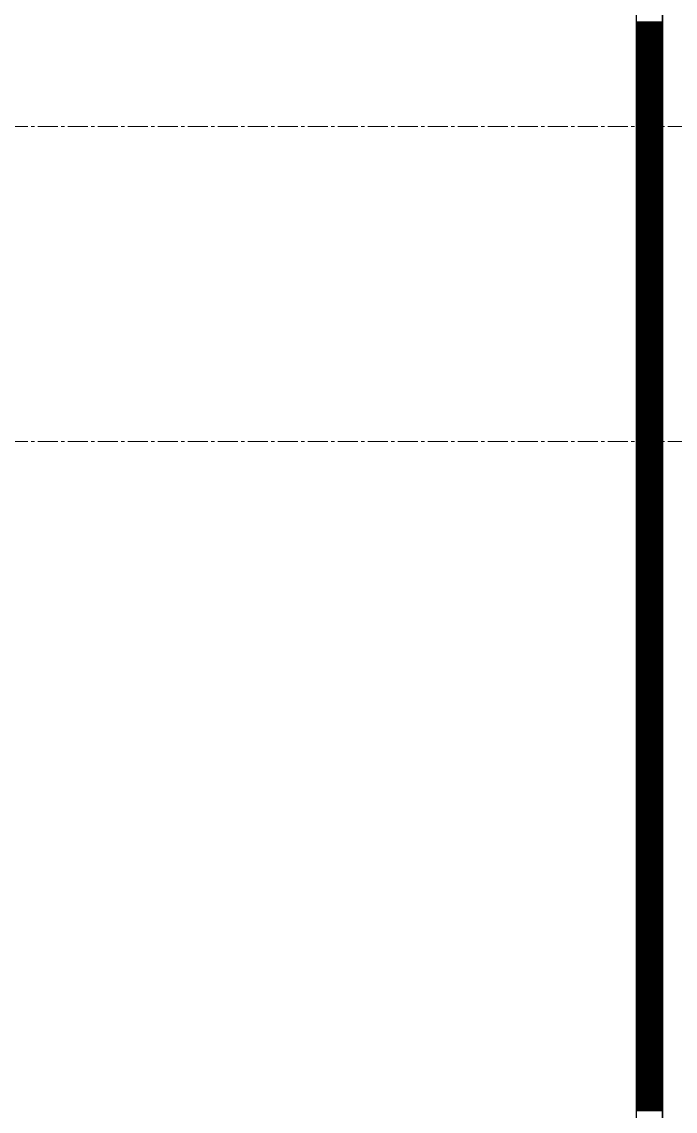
# Model space of a CAD drawing. Header units: millimetres. Extents: x -231292 to 573618, y -153144 to 564035.
# Drawn here: x 7963 to 8585, y 236328 to 237366 of the extents above; entities that cross this region are included whole.
import ezdxf

# ---------------------------------------------------------------- set-up
doc = ezdxf.new("R2010")
doc.units = ezdxf.units.MM
doc.linetypes.add('CENTER2', pattern=[28.575, 19.05, -3.175, 3.175, -3.175])
doc.layers.get('0').update_dxf_attribs({"color": 250})
for name, color, linetype, lineweight in [('АР_Тонкая', 250, 'Continuous', 5), ('АР_Штриховка', 250, 'Continuous', 0), ('РД_Оси_100', 250, 'Continuous', 0)]:
    doc.layers.add(name, color=color, linetype=linetype, lineweight=lineweight)

# ---------------------------------------------------------------- blocks, each defined once
blk = doc.blocks.new('оси_рен')
at = {"layer": 'РД_Оси_100', "color": 251, "linetype": 'CENTER2', "true_color": 0x636466}
for points in [[(1225207.916, 186613.25), (1190197.958, 186613.25), (1189697.958, 186763.25)], [(1225207.916, 186313.25), (1190197.958, 186313.25), (1189697.958, 186163.25)]]:
    blk.add_lwpolyline(points, dxfattribs=at)

msp = doc.modelspace()

# ---------------------------------------------------------------- linework, layer by layer
at = {"layer": 'АР_Тонкая', "color": 18, "linetype": 'Continuous', "lineweight": 25, "true_color": 0x000000}
for p, q in [((8548.243, 263866.253), (8548.243, 187666.253)), ((8573.243, 263866.253), (8573.243, 187666.253)), ((8573.243, 187666.253), (8573.243, 263866.253))]:
    msp.add_line(p, q, dxfattribs=at)
at = {"layer": 'АР_Штриховка', "color": 18, "linetype": 'Continuous', "lineweight": 25, "true_color": 0x000000}
for p, q in [((8548.243, 237366.002), (8573.243, 237366.002)), ((8548.243, 237365.002), (8573.243, 237365.002)), ((8548.243, 237364.002), (8573.243, 237364.002)), ((8548.243, 237363.002), (8573.243, 237363.002)), ((8548.243, 237362.002), (8573.243, 237362.002)), ((8548.243, 237361.002), (8573.243, 237361.002)), ((8548.243, 237360.002), (8573.243, 237360.002)), ((8548.243, 237359.002), (8573.243, 237359.002)), ((8548.243, 237358.002), (8573.243, 237358.002)), ((8548.243, 237357.002), (8573.243, 237357.002)), ((8548.243, 237356.002), (8573.243, 237356.002)), ((8548.243, 237355.002), (8573.243, 237355.002)), ((8548.243, 237354.002), (8573.243, 237354.002)), ((8548.243, 237353.002), (8573.243, 237353.002)), ((8548.243, 237352.002), (8573.243, 237352.002)), ((8548.243, 237351.002), (8573.243, 237351.002)), ((8548.243, 237350.002), (8573.243, 237350.002)), ((8548.243, 237349.002), (8573.243, 237349.002)), ((8548.243, 237348.002), (8573.243, 237348.002)), ((8548.243, 237347.002), (8573.243, 237347.002)), ((8548.243, 237346.002), (8573.243, 237346.002)), ((8548.243, 237345.002), (8573.243, 237345.002)), ((8548.243, 237344.002), (8573.243, 237344.002)), ((8548.243, 237343.002), (8573.243, 237343.002)), ((8548.243, 237342.002), (8573.243, 237342.002)), ((8548.243, 237341.002), (8573.243, 237341.002)), ((8548.243, 237340.002), (8573.243, 237340.002)), ((8548.243, 237339.002), (8573.243, 237339.002)), ((8548.243, 237338.002), (8573.243, 237338.002)), ((8548.243, 237337.002), (8573.243, 237337.002)), ((8548.243, 237336.002), (8573.243, 237336.002)), ((8548.243, 237335.002), (8573.243, 237335.002)), ((8548.243, 237334.002), (8573.243, 237334.002)), ((8548.243, 237333.002), (8573.243, 237333.002)), ((8548.243, 237332.002), (8573.243, 237332.002)), ((8548.243, 237331.002), (8573.243, 237331.002)), ((8548.243, 237330.002), (8573.243, 237330.002)), ((8548.243, 237329.002), (8573.243, 237329.002)), ((8548.243, 237328.002), (8573.243, 237328.002)), ((8548.243, 237327.002), (8573.243, 237327.002)), ((8548.243, 237326.002), (8573.243, 237326.002)), ((8548.243, 237325.002), (8573.243, 237325.002)), ((8548.243, 237324.002), (8573.243, 237324.002)), ((8548.243, 237323.002), (8573.243, 237323.002)), ((8548.243, 237322.002), (8573.243, 237322.002)), ((8548.243, 237321.002), (8573.243, 237321.002)), ((8548.243, 237320.002), (8573.243, 237320.002)), ((8548.243, 237319.002), (8573.243, 237319.002)), ((8548.243, 237318.002), (8573.243, 237318.002)), ((8548.243, 237317.002), (8573.243, 237317.002)), ((8548.243, 237316.002), (8573.243, 237316.002)), ((8548.243, 237315.002), (8573.243, 237315.002)), ((8548.243, 237314.002), (8573.243, 237314.002)), ((8548.243, 237313.002), (8573.243, 237313.002)), ((8548.243, 237312.002), (8573.243, 237312.002)), ((8548.243, 237311.002), (8573.243, 237311.002)), ((8548.243, 237310.002), (8573.243, 237310.002)), ((8548.243, 237309.002), (8573.243, 237309.002)), ((8548.243, 237308.002), (8573.243, 237308.002)), ((8548.243, 237307.002), (8573.243, 237307.002)), ((8548.243, 237306.002), (8573.243, 237306.002)), ((8548.243, 237305.002), (8573.243, 237305.002)), ((8548.243, 237304.002), (8573.243, 237304.002)), ((8548.243, 237303.002), (8573.243, 237303.002)), ((8548.243, 237302.002), (8573.243, 237302.002)), ((8548.243, 237301.002), (8573.243, 237301.002)), ((8548.243, 237300.002), (8573.243, 237300.002)), ((8548.243, 237299.002), (8573.243, 237299.002)), ((8548.243, 237298.002), (8573.243, 237298.002)), ((8548.243, 237297.002), (8573.243, 237297.002)), ((8548.243, 237296.002), (8573.243, 237296.002)), ((8548.243, 237295.002), (8573.243, 237295.002)), ((8548.243, 237294.002), (8573.243, 237294.002)), ((8548.243, 237293.002), (8573.243, 237293.002)), ((8548.243, 237292.002), (8573.243, 237292.002)), ((8548.243, 237291.002), (8573.243, 237291.002)), ((8548.243, 237290.002), (8573.243, 237290.002)), ((8548.243, 237289.002), (8573.243, 237289.002)), ((8548.243, 237288.002), (8573.243, 237288.002)), ((8548.243, 237287.002), (8573.243, 237287.002)), ((8548.243, 237286.002), (8573.243, 237286.002)), ((8548.243, 237285.002), (8573.243, 237285.002)), ((8548.243, 237284.002), (8573.243, 237284.002)), ((8548.243, 237283.002), (8573.243, 237283.002)), ((8548.243, 237282.002), (8573.243, 237282.002)), ((8548.243, 237281.002), (8573.243, 237281.002)), ((8548.243, 237280.002), (8573.243, 237280.002)), ((8548.243, 237279.002), (8573.243, 237279.002)), ((8548.243, 237278.002), (8573.243, 237278.002)), ((8548.243, 237277.002), (8573.243, 237277.002)), ((8548.243, 237276.002), (8573.243, 237276.002)), ((8548.243, 237275.002), (8573.243, 237275.002)), ((8548.243, 237274.002), (8573.243, 237274.002)), ((8548.243, 237273.002), (8573.243, 237273.002)), ((8548.243, 237272.002), (8573.243, 237272.002)), ((8548.243, 237271.002), (8573.243, 237271.002)), ((8548.243, 237270.002), (8573.243, 237270.002)), ((8548.243, 237269.002), (8573.243, 237269.002)), ((8548.243, 237268.002), (8573.243, 237268.002)), ((8548.243, 237267.002), (8573.243, 237267.002)), ((8548.243, 237266.002), (8573.243, 237266.002)), ((8548.243, 237265.002), (8573.243, 237265.002)), ((8548.243, 237264.002), (8573.243, 237264.002)), ((8548.243, 237263.002), (8573.243, 237263.002)), ((8548.243, 237262.002), (8573.243, 237262.002)), ((8548.243, 237261.002), (8573.243, 237261.002)), ((8548.243, 237260.002), (8573.243, 237260.002)), ((8548.243, 237259.002), (8573.243, 237259.002)), ((8548.243, 237258.002), (8573.243, 237258.002)), ((8548.243, 237257.002), (8573.243, 237257.002)), ((8548.243, 237256.002), (8573.243, 237256.002)), ((8548.243, 237255.002), (8573.243, 237255.002)), ((8548.243, 237254.002), (8573.243, 237254.002)), ((8548.243, 237253.002), (8573.243, 237253.002)), ((8548.243, 237252.002), (8573.243, 237252.002)), ((8548.243, 237251.002), (8573.243, 237251.002)), ((8548.243, 237250.002), (8573.243, 237250.002)), ((8548.243, 237249.002), (8573.243, 237249.002)), ((8548.243, 237248.002), (8573.243, 237248.002)), ((8548.243, 237247.002), (8573.243, 237247.002)), ((8548.243, 237246.002), (8573.243, 237246.002)), ((8548.243, 237245.002), (8573.243, 237245.002)), ((8548.243, 237244.002), (8573.243, 237244.002)), ((8548.243, 237243.002), (8573.243, 237243.002)), ((8548.243, 237242.002), (8573.243, 237242.002)), ((8548.243, 237241.002), (8573.243, 237241.002)), ((8548.243, 237240.002), (8573.243, 237240.002)), ((8548.243, 237239.002), (8573.243, 237239.002)), ((8548.243, 237238.002), (8573.243, 237238.002)), ((8548.243, 237237.002), (8573.243, 237237.002)), ((8548.243, 237236.002), (8573.243, 237236.002)), ((8548.243, 237235.002), (8573.243, 237235.002)), ((8548.243, 237234.002), (8573.243, 237234.002)), ((8548.243, 237233.002), (8573.243, 237233.002)), ((8548.243, 237232.002), (8573.243, 237232.002)), ((8548.243, 237231.002), (8573.243, 237231.002)), ((8548.243, 237230.002), (8573.243, 237230.002)), ((8548.243, 237229.002), (8573.243, 237229.002)), ((8548.243, 237228.002), (8573.243, 237228.002)), ((8548.243, 237227.002), (8573.243, 237227.002)), ((8548.243, 237226.002), (8573.243, 237226.002)), ((8548.243, 237225.002), (8573.243, 237225.002)), ((8548.243, 237224.002), (8573.243, 237224.002)), ((8548.243, 237223.002), (8573.243, 237223.002)), ((8548.243, 237222.002), (8573.243, 237222.002)), ((8548.243, 237221.002), (8573.243, 237221.002)), ((8548.243, 237220.002), (8573.243, 237220.002)), ((8548.243, 237219.002), (8573.243, 237219.002)), ((8548.243, 237218.002), (8573.243, 237218.002)), ((8548.243, 237217.002), (8573.243, 237217.002)), ((8548.243, 237216.002), (8573.243, 237216.002)), ((8548.243, 237215.002), (8573.243, 237215.002)), ((8548.243, 237214.002), (8573.243, 237214.002)), ((8548.243, 237213.002), (8573.243, 237213.002)), ((8548.243, 237212.002), (8573.243, 237212.002)), ((8548.243, 237211.002), (8573.243, 237211.002)), ((8548.243, 237210.002), (8573.243, 237210.002)), ((8548.243, 237209.002), (8573.243, 237209.002)), ((8548.243, 237208.002), (8573.243, 237208.002)), ((8548.243, 237207.002), (8573.243, 237207.002)), ((8548.243, 237206.002), (8573.243, 237206.002)), ((8548.243, 237205.002), (8573.243, 237205.002)), ((8548.243, 237204.002), (8573.243, 237204.002)), ((8548.243, 237203.002), (8573.243, 237203.002)), ((8548.243, 237202.002), (8573.243, 237202.002)), ((8548.243, 237201.002), (8573.243, 237201.002)), ((8548.243, 237200.002), (8573.243, 237200.002)), ((8548.243, 237199.002), (8573.243, 237199.002)), ((8548.243, 237198.002), (8573.243, 237198.002)), ((8548.243, 237197.002), (8573.243, 237197.002)), ((8548.243, 237196.002), (8573.243, 237196.002)), ((8548.243, 237195.002), (8573.243, 237195.002)), ((8548.243, 237194.002), (8573.243, 237194.002)), ((8548.243, 237193.002), (8573.243, 237193.002)), ((8548.243, 237192.002), (8573.243, 237192.002)), ((8548.243, 237191.002), (8573.243, 237191.002)), ((8548.243, 237190.002), (8573.243, 237190.002)), ((8548.243, 237189.002), (8573.243, 237189.002)), ((8548.243, 237188.002), (8573.243, 237188.002)), ((8548.243, 237187.002), (8573.243, 237187.002)), ((8548.243, 237186.002), (8573.243, 237186.002)), ((8548.243, 237185.002), (8573.243, 237185.002)), ((8548.243, 237184.002), (8573.243, 237184.002)), ((8548.243, 237183.002), (8573.243, 237183.002)), ((8548.243, 237182.002), (8573.243, 237182.002)), ((8548.243, 237181.002), (8573.243, 237181.002)), ((8548.243, 237180.002), (8573.243, 237180.002)), ((8548.243, 237179.002), (8573.243, 237179.002)), ((8548.243, 237178.002), (8573.243, 237178.002)), ((8548.243, 237177.002), (8573.243, 237177.002)), ((8548.243, 237176.002), (8573.243, 237176.002)), ((8548.243, 237175.002), (8573.243, 237175.002)), ((8548.243, 237174.002), (8573.243, 237174.002)), ((8548.243, 237173.002), (8573.243, 237173.002)), ((8548.243, 237172.002), (8573.243, 237172.002)), ((8548.243, 237171.002), (8573.243, 237171.002)), ((8548.243, 237170.002), (8573.243, 237170.002)), ((8548.243, 237169.002), (8573.243, 237169.002)), ((8548.243, 237168.002), (8573.243, 237168.002)), ((8548.243, 237167.002), (8573.243, 237167.002)), ((8548.243, 237166.002), (8573.243, 237166.002)), ((8548.243, 237165.002), (8573.243, 237165.002)), ((8548.243, 237164.002), (8573.243, 237164.002)), ((8548.243, 237163.002), (8573.243, 237163.002)), ((8548.243, 237162.002), (8573.243, 237162.002)), ((8548.243, 237161.002), (8573.243, 237161.002)), ((8548.243, 237160.002), (8573.243, 237160.002)), ((8548.243, 237159.002), (8573.243, 237159.002)), ((8548.243, 237158.002), (8573.243, 237158.002)), ((8548.243, 237157.002), (8573.243, 237157.002)), ((8548.243, 237156.002), (8573.243, 237156.002)), ((8548.243, 237155.002), (8573.243, 237155.002)), ((8548.243, 237154.002), (8573.243, 237154.002)), ((8548.243, 237153.002), (8573.243, 237153.002)), ((8548.243, 237152.002), (8573.243, 237152.002)), ((8548.243, 237151.002), (8573.243, 237151.002)), ((8548.243, 237150.002), (8573.243, 237150.002)), ((8548.243, 237149.002), (8573.243, 237149.002)), ((8548.243, 237148.002), (8573.243, 237148.002)), ((8548.243, 237147.002), (8573.243, 237147.002)), ((8548.243, 237146.002), (8573.243, 237146.002)), ((8548.243, 237145.002), (8573.243, 237145.002)), ((8548.243, 237144.002), (8573.243, 237144.002)), ((8548.243, 237143.002), (8573.243, 237143.002)), ((8548.243, 237142.002), (8573.243, 237142.002)), ((8548.243, 237141.002), (8573.243, 237141.002)), ((8548.243, 237140.002), (8573.243, 237140.002)), ((8548.243, 237139.002), (8573.243, 237139.002)), ((8548.243, 237138.002), (8573.243, 237138.002)), ((8548.243, 237137.002), (8573.243, 237137.002)), ((8548.243, 237136.002), (8573.243, 237136.002)), ((8548.243, 237135.002), (8573.243, 237135.002)), ((8548.243, 237134.002), (8573.243, 237134.002)), ((8548.243, 237133.002), (8573.243, 237133.002)), ((8548.243, 237132.002), (8573.243, 237132.002)), ((8548.243, 237131.002), (8573.243, 237131.002)), ((8548.243, 237130.002), (8573.243, 237130.002)), ((8548.243, 237129.002), (8573.243, 237129.002)), ((8548.243, 237128.002), (8573.243, 237128.002)), ((8548.243, 237127.002), (8573.243, 237127.002)), ((8548.243, 237126.002), (8573.243, 237126.002)), ((8548.243, 237125.002), (8573.243, 237125.002)), ((8548.243, 237124.002), (8573.243, 237124.002)), ((8548.243, 237123.002), (8573.243, 237123.002)), ((8548.243, 237122.002), (8573.243, 237122.002)), ((8548.243, 237121.002), (8573.243, 237121.002)), ((8548.243, 237120.002), (8573.243, 237120.002)), ((8548.243, 237119.002), (8573.243, 237119.002)), ((8548.243, 237118.002), (8573.243, 237118.002)), ((8548.243, 237117.002), (8573.243, 237117.002)), ((8548.243, 237116.002), (8573.243, 237116.002)), ((8548.243, 237115.002), (8573.243, 237115.002)), ((8548.243, 237114.002), (8573.243, 237114.002)), ((8548.243, 237113.002), (8573.243, 237113.002)), ((8548.243, 237112.002), (8573.243, 237112.002)), ((8548.243, 237111.002), (8573.243, 237111.002)), ((8548.243, 237110.002), (8573.243, 237110.002)), ((8548.243, 237109.002), (8573.243, 237109.002)), ((8548.243, 237108.002), (8573.243, 237108.002)), ((8548.243, 237107.002), (8573.243, 237107.002)), ((8548.243, 237106.002), (8573.243, 237106.002)), ((8548.243, 237105.002), (8573.243, 237105.002)), ((8548.243, 237104.002), (8573.243, 237104.002)), ((8548.243, 237103.002), (8573.243, 237103.002)), ((8548.243, 237102.002), (8573.243, 237102.002)), ((8548.243, 237101.002), (8573.243, 237101.002)), ((8548.243, 237100.002), (8573.243, 237100.002)), ((8548.243, 237099.002), (8573.243, 237099.002)), ((8548.243, 237098.002), (8573.243, 237098.002)), ((8548.243, 237097.002), (8573.243, 237097.002)), ((8548.243, 237096.002), (8573.243, 237096.002)), ((8548.243, 237095.002), (8573.243, 237095.002)), ((8548.243, 237094.002), (8573.243, 237094.002)), ((8548.243, 237093.002), (8573.243, 237093.002)), ((8548.243, 237092.002), (8573.243, 237092.002)), ((8548.243, 237091.002), (8573.243, 237091.002)), ((8548.243, 237090.002), (8573.243, 237090.002)), ((8548.243, 237089.002), (8573.243, 237089.002)), ((8548.243, 237088.002), (8573.243, 237088.002)), ((8548.243, 237087.002), (8573.243, 237087.002)), ((8548.243, 237086.002), (8573.243, 237086.002)), ((8548.243, 237085.002), (8573.243, 237085.002)), ((8548.243, 237084.002), (8573.243, 237084.002)), ((8548.243, 237083.002), (8573.243, 237083.002)), ((8548.243, 237082.002), (8573.243, 237082.002)), ((8548.243, 237081.002), (8573.243, 237081.002)), ((8548.243, 237080.002), (8573.243, 237080.002)), ((8548.243, 237079.002), (8573.243, 237079.002)), ((8548.243, 237078.002), (8573.243, 237078.002)), ((8548.243, 237077.002), (8573.243, 237077.002)), ((8548.243, 237076.002), (8573.243, 237076.002)), ((8548.243, 237075.002), (8573.243, 237075.002)), ((8548.243, 237074.002), (8573.243, 237074.002)), ((8548.243, 237073.002), (8573.243, 237073.002)), ((8548.243, 237072.002), (8573.243, 237072.002)), ((8548.243, 237071.002), (8573.243, 237071.002)), ((8548.243, 237070.002), (8573.243, 237070.002)), ((8548.243, 237069.002), (8573.243, 237069.002)), ((8548.243, 237068.002), (8573.243, 237068.002)), ((8548.243, 237067.002), (8573.243, 237067.002)), ((8548.243, 237066.002), (8573.243, 237066.002)), ((8548.243, 237065.002), (8573.243, 237065.002)), ((8548.243, 237064.002), (8573.243, 237064.002)), ((8548.243, 237063.002), (8573.243, 237063.002)), ((8548.243, 237062.002), (8573.243, 237062.002)), ((8548.243, 237061.002), (8573.243, 237061.002)), ((8548.243, 237060.002), (8573.243, 237060.002)), ((8548.243, 237059.002), (8573.243, 237059.002)), ((8548.243, 237058.002), (8573.243, 237058.002)), ((8548.243, 237057.002), (8573.243, 237057.002)), ((8548.243, 237056.002), (8573.243, 237056.002)), ((8548.243, 237055.002), (8573.243, 237055.002)), ((8548.243, 237054.002), (8573.243, 237054.002)), ((8548.243, 237053.002), (8573.243, 237053.002)), ((8548.243, 237052.002), (8573.243, 237052.002)), ((8548.243, 237051.002), (8573.243, 237051.002)), ((8548.243, 237050.002), (8573.243, 237050.002)), ((8548.243, 237049.002), (8573.243, 237049.002)), ((8548.243, 237048.002), (8573.243, 237048.002)), ((8548.243, 237047.002), (8573.243, 237047.002)), ((8548.243, 237046.002), (8573.243, 237046.002)), ((8548.243, 237045.002), (8573.243, 237045.002)), ((8548.243, 237044.002), (8573.243, 237044.002)), ((8548.243, 237043.002), (8573.243, 237043.002)), ((8548.243, 237042.002), (8573.243, 237042.002)), ((8548.243, 237041.002), (8573.243, 237041.002)), ((8548.243, 237040.002), (8573.243, 237040.002)), ((8548.243, 237039.002), (8573.243, 237039.002)), ((8548.243, 237038.002), (8573.243, 237038.002)), ((8548.243, 237037.002), (8573.243, 237037.002)), ((8548.243, 237036.002), (8573.243, 237036.002)), ((8548.243, 237035.002), (8573.243, 237035.002)), ((8548.243, 237034.002), (8573.243, 237034.002)), ((8548.243, 237033.002), (8573.243, 237033.002)), ((8548.243, 237032.002), (8573.243, 237032.002)), ((8548.243, 237031.002), (8573.243, 237031.002)), ((8548.243, 237030.002), (8573.243, 237030.002)), ((8548.243, 237029.002), (8573.243, 237029.002)), ((8548.243, 237028.002), (8573.243, 237028.002)), ((8548.243, 237027.002), (8573.243, 237027.002)), ((8548.243, 237026.002), (8573.243, 237026.002)), ((8548.243, 237025.002), (8573.243, 237025.002)), ((8548.243, 237024.002), (8573.243, 237024.002)), ((8548.243, 237023.002), (8573.243, 237023.002)), ((8548.243, 237022.002), (8573.243, 237022.002)), ((8548.243, 237021.002), (8573.243, 237021.002)), ((8548.243, 237020.002), (8573.243, 237020.002)), ((8548.243, 237019.002), (8573.243, 237019.002)), ((8548.243, 237018.002), (8573.243, 237018.002)), ((8548.243, 237017.002), (8573.243, 237017.002)), ((8548.243, 237016.002), (8573.243, 237016.002)), ((8548.243, 237015.002), (8573.243, 237015.002)), ((8548.243, 237014.002), (8573.243, 237014.002)), ((8548.243, 237013.002), (8573.243, 237013.002)), ((8548.243, 237012.002), (8573.243, 237012.002)), ((8548.243, 237011.002), (8573.243, 237011.002)), ((8548.243, 237010.002), (8573.243, 237010.002)), ((8548.243, 237009.002), (8573.243, 237009.002)), ((8548.243, 237008.002), (8573.243, 237008.002)), ((8548.243, 237007.002), (8573.243, 237007.002)), ((8548.243, 237006.002), (8573.243, 237006.002)), ((8548.243, 237005.002), (8573.243, 237005.002)), ((8548.243, 237004.002), (8573.243, 237004.002)), ((8548.243, 237003.002), (8573.243, 237003.002)), ((8548.243, 237002.002), (8573.243, 237002.002)), ((8548.243, 237001.002), (8573.243, 237001.002)), ((8548.243, 237000.002), (8573.243, 237000.002)), ((8548.243, 236999.002), (8573.243, 236999.002)), ((8548.243, 236998.002), (8573.243, 236998.002)), ((8548.243, 236997.002), (8573.243, 236997.002)), ((8548.243, 236996.002), (8573.243, 236996.002)), ((8548.243, 236995.002), (8573.243, 236995.002)), ((8548.243, 236994.002), (8573.243, 236994.002)), ((8548.243, 236993.002), (8573.243, 236993.002)), ((8548.243, 236992.002), (8573.243, 236992.002)), ((8548.243, 236991.002), (8573.243, 236991.002)), ((8548.243, 236990.002), (8573.243, 236990.002)), ((8548.243, 236989.002), (8573.243, 236989.002)), ((8548.243, 236988.002), (8573.243, 236988.002)), ((8548.243, 236987.002), (8573.243, 236987.002)), ((8548.243, 236986.002), (8573.243, 236986.002)), ((8548.243, 236985.002), (8573.243, 236985.002)), ((8548.243, 236984.002), (8573.243, 236984.002)), ((8548.243, 236983.002), (8573.243, 236983.002)), ((8548.243, 236982.002), (8573.243, 236982.002)), ((8548.243, 236981.002), (8573.243, 236981.002)), ((8548.243, 236980.002), (8573.243, 236980.002)), ((8548.243, 236979.002), (8573.243, 236979.002)), ((8548.243, 236978.002), (8573.243, 236978.002)), ((8548.243, 236977.002), (8573.243, 236977.002)), ((8548.243, 236976.002), (8573.243, 236976.002)), ((8548.243, 236975.002), (8573.243, 236975.002)), ((8548.243, 236974.002), (8573.243, 236974.002)), ((8548.243, 236973.002), (8573.243, 236973.002)), ((8548.243, 236972.002), (8573.243, 236972.002)), ((8548.243, 236971.002), (8573.243, 236971.002)), ((8548.243, 236970.002), (8573.243, 236970.002)), ((8548.243, 236969.002), (8573.243, 236969.002)), ((8548.243, 236968.002), (8573.243, 236968.002)), ((8548.243, 236967.002), (8573.243, 236967.002)), ((8548.243, 236966.002), (8573.243, 236966.002)), ((8548.243, 236965.002), (8573.243, 236965.002)), ((8548.243, 236964.002), (8573.243, 236964.002)), ((8548.243, 236963.002), (8573.243, 236963.002)), ((8548.243, 236962.002), (8573.243, 236962.002)), ((8548.243, 236961.002), (8573.243, 236961.002)), ((8548.243, 236960.002), (8573.243, 236960.002)), ((8548.243, 236959.002), (8573.243, 236959.002)), ((8548.243, 236958.002), (8573.243, 236958.002)), ((8548.243, 236957.002), (8573.243, 236957.002)), ((8548.243, 236956.002), (8573.243, 236956.002)), ((8548.243, 236955.002), (8573.243, 236955.002)), ((8548.243, 236954.002), (8573.243, 236954.002)), ((8548.243, 236953.002), (8573.243, 236953.002)), ((8548.243, 236952.002), (8573.243, 236952.002)), ((8548.243, 236951.002), (8573.243, 236951.002)), ((8548.243, 236950.002), (8573.243, 236950.002)), ((8548.243, 236949.002), (8573.243, 236949.002)), ((8548.243, 236948.002), (8573.243, 236948.002)), ((8548.243, 236947.002), (8573.243, 236947.002)), ((8548.243, 236946.002), (8573.243, 236946.002)), ((8548.243, 236945.002), (8573.243, 236945.002)), ((8548.243, 236944.002), (8573.243, 236944.002)), ((8548.243, 236943.002), (8573.243, 236943.002)), ((8548.243, 236942.002), (8573.243, 236942.002)), ((8548.243, 236941.002), (8573.243, 236941.002)), ((8548.243, 236940.002), (8573.243, 236940.002)), ((8548.243, 236939.002), (8573.243, 236939.002)), ((8548.243, 236938.002), (8573.243, 236938.002)), ((8548.243, 236937.002), (8573.243, 236937.002)), ((8548.243, 236936.002), (8573.243, 236936.002)), ((8548.243, 236935.002), (8573.243, 236935.002)), ((8548.243, 236934.002), (8573.243, 236934.002)), ((8548.243, 236933.002), (8573.243, 236933.002)), ((8548.243, 236932.002), (8573.243, 236932.002)), ((8548.243, 236931.002), (8573.243, 236931.002)), ((8548.243, 236930.002), (8573.243, 236930.002)), ((8548.243, 236929.002), (8573.243, 236929.002)), ((8548.243, 236928.002), (8573.243, 236928.002)), ((8548.243, 236927.002), (8573.243, 236927.002)), ((8548.243, 236926.002), (8573.243, 236926.002)), ((8548.243, 236925.002), (8573.243, 236925.002)), ((8548.243, 236924.002), (8573.243, 236924.002)), ((8548.243, 236923.002), (8573.243, 236923.002)), ((8548.243, 236922.002), (8573.243, 236922.002)), ((8548.243, 236921.002), (8573.243, 236921.002)), ((8548.243, 236920.002), (8573.243, 236920.002)), ((8548.243, 236919.002), (8573.243, 236919.002)), ((8548.243, 236918.002), (8573.243, 236918.002)), ((8548.243, 236917.002), (8573.243, 236917.002)), ((8548.243, 236916.002), (8573.243, 236916.002)), ((8548.243, 236915.002), (8573.243, 236915.002)), ((8548.243, 236914.002), (8573.243, 236914.002)), ((8548.243, 236913.002), (8573.243, 236913.002)), ((8548.243, 236912.002), (8573.243, 236912.002)), ((8548.243, 236911.002), (8573.243, 236911.002)), ((8548.243, 236910.002), (8573.243, 236910.002)), ((8548.243, 236909.002), (8573.243, 236909.002)), ((8548.243, 236908.002), (8573.243, 236908.002)), ((8548.243, 236907.002), (8573.243, 236907.002)), ((8548.243, 236906.002), (8573.243, 236906.002)), ((8548.243, 236905.002), (8573.243, 236905.002)), ((8548.243, 236904.002), (8573.243, 236904.002)), ((8548.243, 236903.002), (8573.243, 236903.002)), ((8548.243, 236902.002), (8573.243, 236902.002)), ((8548.243, 236901.002), (8573.243, 236901.002)), ((8548.243, 236900.002), (8573.243, 236900.002)), ((8548.243, 236899.002), (8573.243, 236899.002)), ((8548.243, 236898.002), (8573.243, 236898.002)), ((8548.243, 236897.002), (8573.243, 236897.002)), ((8548.243, 236896.002), (8573.243, 236896.002)), ((8548.243, 236895.002), (8573.243, 236895.002)), ((8548.243, 236894.002), (8573.243, 236894.002)), ((8548.243, 236893.002), (8573.243, 236893.002)), ((8548.243, 236892.002), (8573.243, 236892.002)), ((8548.243, 236891.002), (8573.243, 236891.002)), ((8548.243, 236890.002), (8573.243, 236890.002)), ((8548.243, 236889.002), (8573.243, 236889.002)), ((8548.243, 236888.002), (8573.243, 236888.002)), ((8548.243, 236887.002), (8573.243, 236887.002)), ((8548.243, 236886.002), (8573.243, 236886.002)), ((8548.243, 236885.002), (8573.243, 236885.002)), ((8548.243, 236884.002), (8573.243, 236884.002)), ((8548.243, 236883.002), (8573.243, 236883.002)), ((8548.243, 236882.002), (8573.243, 236882.002)), ((8548.243, 236881.002), (8573.243, 236881.002)), ((8548.243, 236880.002), (8573.243, 236880.002)), ((8548.243, 236879.002), (8573.243, 236879.002)), ((8548.243, 236878.002), (8573.243, 236878.002)), ((8548.243, 236877.002), (8573.243, 236877.002)), ((8548.243, 236876.002), (8573.243, 236876.002)), ((8548.243, 236875.002), (8573.243, 236875.002)), ((8548.243, 236874.002), (8573.243, 236874.002)), ((8548.243, 236873.002), (8573.243, 236873.002)), ((8548.243, 236872.002), (8573.243, 236872.002)), ((8548.243, 236871.002), (8573.243, 236871.002)), ((8548.243, 236870.002), (8573.243, 236870.002)), ((8548.243, 236869.002), (8573.243, 236869.002)), ((8548.243, 236868.002), (8573.243, 236868.002)), ((8548.243, 236867.002), (8573.243, 236867.002)), ((8548.243, 236866.002), (8573.243, 236866.002)), ((8548.243, 236865.002), (8573.243, 236865.002)), ((8548.243, 236864.002), (8573.243, 236864.002)), ((8548.243, 236863.002), (8573.243, 236863.002)), ((8548.243, 236862.002), (8573.243, 236862.002)), ((8548.243, 236861.002), (8573.243, 236861.002)), ((8548.243, 236860.002), (8573.243, 236860.002)), ((8548.243, 236859.002), (8573.243, 236859.002)), ((8548.243, 236858.002), (8573.243, 236858.002)), ((8548.243, 236857.002), (8573.243, 236857.002)), ((8548.243, 236856.002), (8573.243, 236856.002)), ((8548.243, 236855.002), (8573.243, 236855.002)), ((8548.243, 236854.002), (8573.243, 236854.002)), ((8548.243, 236853.002), (8573.243, 236853.002)), ((8548.243, 236852.002), (8573.243, 236852.002)), ((8548.243, 236851.002), (8573.243, 236851.002)), ((8548.243, 236850.002), (8573.243, 236850.002)), ((8548.243, 236849.002), (8573.243, 236849.002)), ((8548.243, 236848.002), (8573.243, 236848.002)), ((8548.243, 236847.002), (8573.243, 236847.002)), ((8548.243, 236846.002), (8573.243, 236846.002)), ((8548.243, 236845.002), (8573.243, 236845.002)), ((8548.243, 236844.002), (8573.243, 236844.002)), ((8548.243, 236843.002), (8573.243, 236843.002)), ((8548.243, 236842.002), (8573.243, 236842.002)), ((8548.243, 236841.002), (8573.243, 236841.002)), ((8548.243, 236840.002), (8573.243, 236840.002)), ((8548.243, 236839.002), (8573.243, 236839.002)), ((8548.243, 236838.002), (8573.243, 236838.002)), ((8548.243, 236837.002), (8573.243, 236837.002)), ((8548.243, 236836.002), (8573.243, 236836.002)), ((8548.243, 236835.002), (8573.243, 236835.002)), ((8548.243, 236834.002), (8573.243, 236834.002)), ((8548.243, 236833.002), (8573.243, 236833.002)), ((8548.243, 236832.002), (8573.243, 236832.002)), ((8548.243, 236831.002), (8573.243, 236831.002)), ((8548.243, 236830.002), (8573.243, 236830.002)), ((8548.243, 236829.002), (8573.243, 236829.002)), ((8548.243, 236828.002), (8573.243, 236828.002)), ((8548.243, 236827.002), (8573.243, 236827.002)), ((8548.243, 236826.002), (8573.243, 236826.002)), ((8548.243, 236825.002), (8573.243, 236825.002)), ((8548.243, 236824.002), (8573.243, 236824.002)), ((8548.243, 236823.002), (8573.243, 236823.002)), ((8548.243, 236822.002), (8573.243, 236822.002)), ((8548.243, 236821.002), (8573.243, 236821.002)), ((8548.243, 236820.002), (8573.243, 236820.002)), ((8548.243, 236819.002), (8573.243, 236819.002)), ((8548.243, 236818.002), (8573.243, 236818.002)), ((8548.243, 236817.002), (8573.243, 236817.002)), ((8548.243, 236816.002), (8573.243, 236816.002)), ((8548.243, 236815.002), (8573.243, 236815.002)), ((8548.243, 236814.002), (8573.243, 236814.002)), ((8548.243, 236813.002), (8573.243, 236813.002)), ((8548.243, 236812.002), (8573.243, 236812.002)), ((8548.243, 236811.002), (8573.243, 236811.002)), ((8548.243, 236810.002), (8573.243, 236810.002)), ((8548.243, 236809.002), (8573.243, 236809.002)), ((8548.243, 236808.002), (8573.243, 236808.002)), ((8548.243, 236807.002), (8573.243, 236807.002)), ((8548.243, 236806.002), (8573.243, 236806.002)), ((8548.243, 236805.002), (8573.243, 236805.002)), ((8548.243, 236804.002), (8573.243, 236804.002)), ((8548.243, 236803.002), (8573.243, 236803.002)), ((8548.243, 236802.002), (8573.243, 236802.002)), ((8548.243, 236801.002), (8573.243, 236801.002)), ((8548.243, 236800.002), (8573.243, 236800.002)), ((8548.243, 236799.002), (8573.243, 236799.002)), ((8548.243, 236798.002), (8573.243, 236798.002)), ((8548.243, 236797.002), (8573.243, 236797.002)), ((8548.243, 236796.002), (8573.243, 236796.002)), ((8548.243, 236795.002), (8573.243, 236795.002)), ((8548.243, 236794.002), (8573.243, 236794.002)), ((8548.243, 236793.002), (8573.243, 236793.002)), ((8548.243, 236792.002), (8573.243, 236792.002)), ((8548.243, 236791.002), (8573.243, 236791.002)), ((8548.243, 236790.002), (8573.243, 236790.002)), ((8548.243, 236789.002), (8573.243, 236789.002)), ((8548.243, 236788.002), (8573.243, 236788.002)), ((8548.243, 236787.002), (8573.243, 236787.002)), ((8548.243, 236786.002), (8573.243, 236786.002)), ((8548.243, 236785.002), (8573.243, 236785.002)), ((8548.243, 236784.002), (8573.243, 236784.002)), ((8548.243, 236783.002), (8573.243, 236783.002)), ((8548.243, 236782.002), (8573.243, 236782.002)), ((8548.243, 236781.002), (8573.243, 236781.002)), ((8548.243, 236780.002), (8573.243, 236780.002)), ((8548.243, 236779.002), (8573.243, 236779.002)), ((8548.243, 236778.002), (8573.243, 236778.002)), ((8548.243, 236777.002), (8573.243, 236777.002)), ((8548.243, 236776.002), (8573.243, 236776.002)), ((8548.243, 236775.002), (8573.243, 236775.002)), ((8548.243, 236774.002), (8573.243, 236774.002)), ((8548.243, 236773.002), (8573.243, 236773.002)), ((8548.243, 236772.002), (8573.243, 236772.002)), ((8548.243, 236771.002), (8573.243, 236771.002)), ((8548.243, 236770.002), (8573.243, 236770.002)), ((8548.243, 236769.002), (8573.243, 236769.002)), ((8548.243, 236768.002), (8573.243, 236768.002)), ((8548.243, 236767.002), (8573.243, 236767.002)), ((8548.243, 236766.002), (8573.243, 236766.002)), ((8548.243, 236765.002), (8573.243, 236765.002)), ((8548.243, 236764.002), (8573.243, 236764.002)), ((8548.243, 236763.002), (8573.243, 236763.002)), ((8548.243, 236762.002), (8573.243, 236762.002)), ((8548.243, 236761.002), (8573.243, 236761.002)), ((8548.243, 236760.002), (8573.243, 236760.002)), ((8548.243, 236759.002), (8573.243, 236759.002)), ((8548.243, 236758.002), (8573.243, 236758.002)), ((8548.243, 236757.002), (8573.243, 236757.002)), ((8548.243, 236756.002), (8573.243, 236756.002)), ((8548.243, 236755.002), (8573.243, 236755.002)), ((8548.243, 236754.002), (8573.243, 236754.002)), ((8548.243, 236753.002), (8573.243, 236753.002)), ((8548.243, 236752.002), (8573.243, 236752.002)), ((8548.243, 236751.002), (8573.243, 236751.002)), ((8548.243, 236750.002), (8573.243, 236750.002)), ((8548.243, 236749.002), (8573.243, 236749.002)), ((8548.243, 236748.002), (8573.243, 236748.002)), ((8548.243, 236747.002), (8573.243, 236747.002)), ((8548.243, 236746.002), (8573.243, 236746.002)), ((8548.243, 236745.002), (8573.243, 236745.002)), ((8548.243, 236744.002), (8573.243, 236744.002)), ((8548.243, 236743.002), (8573.243, 236743.002)), ((8548.243, 236742.002), (8573.243, 236742.002)), ((8548.243, 236741.002), (8573.243, 236741.002)), ((8548.243, 236740.002), (8573.243, 236740.002)), ((8548.243, 236739.002), (8573.243, 236739.002)), ((8548.243, 236738.002), (8573.243, 236738.002)), ((8548.243, 236737.002), (8573.243, 236737.002)), ((8548.243, 236736.002), (8573.243, 236736.002)), ((8548.243, 236735.002), (8573.243, 236735.002)), ((8548.243, 236734.002), (8573.243, 236734.002)), ((8548.243, 236733.002), (8573.243, 236733.002)), ((8548.243, 236732.002), (8573.243, 236732.002)), ((8548.243, 236731.002), (8573.243, 236731.002)), ((8548.243, 236730.002), (8573.243, 236730.002)), ((8548.243, 236729.002), (8573.243, 236729.002)), ((8548.243, 236728.002), (8573.243, 236728.002)), ((8548.243, 236727.002), (8573.243, 236727.002)), ((8548.243, 236726.002), (8573.243, 236726.002)), ((8548.243, 236725.002), (8573.243, 236725.002)), ((8548.243, 236724.002), (8573.243, 236724.002)), ((8548.243, 236723.002), (8573.243, 236723.002)), ((8548.243, 236722.002), (8573.243, 236722.002)), ((8548.243, 236721.002), (8573.243, 236721.002)), ((8548.243, 236720.002), (8573.243, 236720.002)), ((8548.243, 236719.002), (8573.243, 236719.002)), ((8548.243, 236718.002), (8573.243, 236718.002)), ((8548.243, 236717.002), (8573.243, 236717.002)), ((8548.243, 236716.002), (8573.243, 236716.002)), ((8548.243, 236715.002), (8573.243, 236715.002)), ((8548.243, 236714.002), (8573.243, 236714.002)), ((8548.243, 236713.002), (8573.243, 236713.002)), ((8548.243, 236712.002), (8573.243, 236712.002)), ((8548.243, 236711.002), (8573.243, 236711.002)), ((8548.243, 236710.002), (8573.243, 236710.002)), ((8548.243, 236709.002), (8573.243, 236709.002)), ((8548.243, 236708.002), (8573.243, 236708.002)), ((8548.243, 236707.002), (8573.243, 236707.002)), ((8548.243, 236706.002), (8573.243, 236706.002)), ((8548.243, 236705.002), (8573.243, 236705.002)), ((8548.243, 236704.002), (8573.243, 236704.002)), ((8548.243, 236703.002), (8573.243, 236703.002)), ((8548.243, 236702.002), (8573.243, 236702.002)), ((8548.243, 236701.002), (8573.243, 236701.002)), ((8548.243, 236700.002), (8573.243, 236700.002)), ((8548.243, 236699.002), (8573.243, 236699.002)), ((8548.243, 236698.002), (8573.243, 236698.002)), ((8548.243, 236697.002), (8573.243, 236697.002)), ((8548.243, 236696.002), (8573.243, 236696.002)), ((8548.243, 236695.002), (8573.243, 236695.002)), ((8548.243, 236694.002), (8573.243, 236694.002)), ((8548.243, 236693.002), (8573.243, 236693.002)), ((8548.243, 236692.002), (8573.243, 236692.002)), ((8548.243, 236691.002), (8573.243, 236691.002)), ((8548.243, 236690.002), (8573.243, 236690.002)), ((8548.243, 236689.002), (8573.243, 236689.002)), ((8548.243, 236688.002), (8573.243, 236688.002)), ((8548.243, 236687.002), (8573.243, 236687.002)), ((8548.243, 236686.002), (8573.243, 236686.002)), ((8548.243, 236685.002), (8573.243, 236685.002)), ((8548.243, 236684.002), (8573.243, 236684.002)), ((8548.243, 236683.002), (8573.243, 236683.002)), ((8548.243, 236682.002), (8573.243, 236682.002)), ((8548.243, 236681.002), (8573.243, 236681.002)), ((8548.243, 236680.002), (8573.243, 236680.002)), ((8548.243, 236679.002), (8573.243, 236679.002)), ((8548.243, 236678.002), (8573.243, 236678.002)), ((8548.243, 236677.002), (8573.243, 236677.002)), ((8548.243, 236676.002), (8573.243, 236676.002)), ((8548.243, 236675.002), (8573.243, 236675.002)), ((8548.243, 236674.002), (8573.243, 236674.002)), ((8548.243, 236673.002), (8573.243, 236673.002)), ((8548.243, 236672.002), (8573.243, 236672.002)), ((8548.243, 236671.002), (8573.243, 236671.002)), ((8548.243, 236670.002), (8573.243, 236670.002)), ((8548.243, 236669.002), (8573.243, 236669.002)), ((8548.243, 236668.002), (8573.243, 236668.002)), ((8548.243, 236667.002), (8573.243, 236667.002)), ((8548.243, 236666.002), (8573.243, 236666.002)), ((8548.243, 236665.002), (8573.243, 236665.002)), ((8548.243, 236664.002), (8573.243, 236664.002)), ((8548.243, 236663.002), (8573.243, 236663.002)), ((8548.243, 236662.002), (8573.243, 236662.002)), ((8548.243, 236661.002), (8573.243, 236661.002)), ((8548.243, 236660.002), (8573.243, 236660.002)), ((8548.243, 236659.002), (8573.243, 236659.002)), ((8548.243, 236658.002), (8573.243, 236658.002)), ((8548.243, 236657.002), (8573.243, 236657.002)), ((8548.243, 236656.002), (8573.243, 236656.002)), ((8548.243, 236655.002), (8573.243, 236655.002)), ((8548.243, 236654.002), (8573.243, 236654.002)), ((8548.243, 236653.002), (8573.243, 236653.002)), ((8548.243, 236652.002), (8573.243, 236652.002)), ((8548.243, 236651.002), (8573.243, 236651.002)), ((8548.243, 236650.002), (8573.243, 236650.002)), ((8548.243, 236649.002), (8573.243, 236649.002)), ((8548.243, 236648.002), (8573.243, 236648.002)), ((8548.243, 236647.002), (8573.243, 236647.002)), ((8548.243, 236646.002), (8573.243, 236646.002)), ((8548.243, 236645.002), (8573.243, 236645.002)), ((8548.243, 236644.002), (8573.243, 236644.002)), ((8548.243, 236643.002), (8573.243, 236643.002)), ((8548.243, 236642.002), (8573.243, 236642.002)), ((8548.243, 236641.002), (8573.243, 236641.002)), ((8548.243, 236640.002), (8573.243, 236640.002)), ((8548.243, 236639.002), (8573.243, 236639.002)), ((8548.243, 236638.002), (8573.243, 236638.002)), ((8548.243, 236637.002), (8573.243, 236637.002)), ((8548.243, 236636.002), (8573.243, 236636.002)), ((8548.243, 236635.002), (8573.243, 236635.002)), ((8548.243, 236634.002), (8573.243, 236634.002)), ((8548.243, 236633.002), (8573.243, 236633.002)), ((8548.243, 236632.002), (8573.243, 236632.002)), ((8548.243, 236631.002), (8573.243, 236631.002)), ((8548.243, 236630.002), (8573.243, 236630.002)), ((8548.243, 236629.002), (8573.243, 236629.002)), ((8548.243, 236628.002), (8573.243, 236628.002)), ((8548.243, 236627.002), (8573.243, 236627.002)), ((8548.243, 236626.002), (8573.243, 236626.002)), ((8548.243, 236625.002), (8573.243, 236625.002)), ((8548.243, 236624.002), (8573.243, 236624.002)), ((8548.243, 236623.002), (8573.243, 236623.002)), ((8548.243, 236622.002), (8573.243, 236622.002)), ((8548.243, 236621.002), (8573.243, 236621.002)), ((8548.243, 236620.002), (8573.243, 236620.002)), ((8548.243, 236619.002), (8573.243, 236619.002)), ((8548.243, 236618.002), (8573.243, 236618.002)), ((8548.243, 236617.002), (8573.243, 236617.002)), ((8548.243, 236616.002), (8573.243, 236616.002)), ((8548.243, 236615.002), (8573.243, 236615.002)), ((8548.243, 236614.002), (8573.243, 236614.002)), ((8548.243, 236613.002), (8573.243, 236613.002)), ((8548.243, 236612.002), (8573.243, 236612.002)), ((8548.243, 236611.002), (8573.243, 236611.002)), ((8548.243, 236610.002), (8573.243, 236610.002)), ((8548.243, 236609.002), (8573.243, 236609.002)), ((8548.243, 236608.002), (8573.243, 236608.002)), ((8548.243, 236607.002), (8573.243, 236607.002)), ((8548.243, 236606.002), (8573.243, 236606.002)), ((8548.243, 236605.002), (8573.243, 236605.002)), ((8548.243, 236604.002), (8573.243, 236604.002)), ((8548.243, 236603.002), (8573.243, 236603.002)), ((8548.243, 236602.002), (8573.243, 236602.002)), ((8548.243, 236601.002), (8573.243, 236601.002)), ((8548.243, 236600.002), (8573.243, 236600.002)), ((8548.243, 236599.002), (8573.243, 236599.002)), ((8548.243, 236598.002), (8573.243, 236598.002)), ((8548.243, 236597.002), (8573.243, 236597.002)), ((8548.243, 236596.002), (8573.243, 236596.002)), ((8548.243, 236595.002), (8573.243, 236595.002)), ((8548.243, 236594.002), (8573.243, 236594.002)), ((8548.243, 236593.002), (8573.243, 236593.002)), ((8548.243, 236592.002), (8573.243, 236592.002)), ((8548.243, 236591.002), (8573.243, 236591.002)), ((8548.243, 236590.002), (8573.243, 236590.002)), ((8548.243, 236589.002), (8573.243, 236589.002)), ((8548.243, 236588.002), (8573.243, 236588.002)), ((8548.243, 236587.002), (8573.243, 236587.002)), ((8548.243, 236586.002), (8573.243, 236586.002)), ((8548.243, 236585.002), (8573.243, 236585.002)), ((8548.243, 236584.002), (8573.243, 236584.002)), ((8548.243, 236583.002), (8573.243, 236583.002)), ((8548.243, 236582.002), (8573.243, 236582.002)), ((8548.243, 236581.002), (8573.243, 236581.002)), ((8548.243, 236580.002), (8573.243, 236580.002)), ((8548.243, 236579.002), (8573.243, 236579.002)), ((8548.243, 236578.002), (8573.243, 236578.002)), ((8548.243, 236577.002), (8573.243, 236577.002)), ((8548.243, 236576.002), (8573.243, 236576.002)), ((8548.243, 236575.002), (8573.243, 236575.002)), ((8548.243, 236574.002), (8573.243, 236574.002)), ((8548.243, 236573.002), (8573.243, 236573.002)), ((8548.243, 236572.002), (8573.243, 236572.002)), ((8548.243, 236571.002), (8573.243, 236571.002)), ((8548.243, 236570.002), (8573.243, 236570.002)), ((8548.243, 236569.002), (8573.243, 236569.002)), ((8548.243, 236568.002), (8573.243, 236568.002)), ((8548.243, 236567.002), (8573.243, 236567.002)), ((8548.243, 236566.002), (8573.243, 236566.002)), ((8548.243, 236565.002), (8573.243, 236565.002)), ((8548.243, 236564.002), (8573.243, 236564.002)), ((8548.243, 236563.002), (8573.243, 236563.002)), ((8548.243, 236562.002), (8573.243, 236562.002)), ((8548.243, 236561.002), (8573.243, 236561.002)), ((8548.243, 236560.002), (8573.243, 236560.002)), ((8548.243, 236559.002), (8573.243, 236559.002)), ((8548.243, 236558.002), (8573.243, 236558.002)), ((8548.243, 236557.002), (8573.243, 236557.002)), ((8548.243, 236556.002), (8573.243, 236556.002)), ((8548.243, 236555.002), (8573.243, 236555.002)), ((8548.243, 236554.002), (8573.243, 236554.002)), ((8548.243, 236553.002), (8573.243, 236553.002)), ((8548.243, 236552.002), (8573.243, 236552.002)), ((8548.243, 236551.002), (8573.243, 236551.002)), ((8548.243, 236550.002), (8573.243, 236550.002)), ((8548.243, 236549.002), (8573.243, 236549.002)), ((8548.243, 236548.002), (8573.243, 236548.002)), ((8548.243, 236547.002), (8573.243, 236547.002)), ((8548.243, 236546.002), (8573.243, 236546.002)), ((8548.243, 236545.002), (8573.243, 236545.002)), ((8548.243, 236544.002), (8573.243, 236544.002)), ((8548.243, 236543.002), (8573.243, 236543.002)), ((8548.243, 236542.002), (8573.243, 236542.002)), ((8548.243, 236541.002), (8573.243, 236541.002)), ((8548.243, 236540.002), (8573.243, 236540.002)), ((8548.243, 236539.002), (8573.243, 236539.002)), ((8548.243, 236538.002), (8573.243, 236538.002)), ((8548.243, 236537.002), (8573.243, 236537.002)), ((8548.243, 236536.002), (8573.243, 236536.002)), ((8548.243, 236535.002), (8573.243, 236535.002)), ((8548.243, 236534.002), (8573.243, 236534.002)), ((8548.243, 236533.002), (8573.243, 236533.002)), ((8548.243, 236532.002), (8573.243, 236532.002)), ((8548.243, 236531.002), (8573.243, 236531.002)), ((8548.243, 236530.002), (8573.243, 236530.002)), ((8548.243, 236529.002), (8573.243, 236529.002)), ((8548.243, 236528.002), (8573.243, 236528.002)), ((8548.243, 236527.002), (8573.243, 236527.002)), ((8548.243, 236526.002), (8573.243, 236526.002)), ((8548.243, 236525.002), (8573.243, 236525.002)), ((8548.243, 236524.002), (8573.243, 236524.002)), ((8548.243, 236523.002), (8573.243, 236523.002)), ((8548.243, 236522.002), (8573.243, 236522.002)), ((8548.243, 236521.002), (8573.243, 236521.002)), ((8548.243, 236520.002), (8573.243, 236520.002)), ((8548.243, 236519.002), (8573.243, 236519.002)), ((8548.243, 236518.002), (8573.243, 236518.002)), ((8548.243, 236517.002), (8573.243, 236517.002)), ((8548.243, 236516.002), (8573.243, 236516.002)), ((8548.243, 236515.002), (8573.243, 236515.002)), ((8548.243, 236514.002), (8573.243, 236514.002)), ((8548.243, 236513.002), (8573.243, 236513.002)), ((8548.243, 236512.002), (8573.243, 236512.002)), ((8548.243, 236511.002), (8573.243, 236511.002)), ((8548.243, 236510.002), (8573.243, 236510.002)), ((8548.243, 236509.002), (8573.243, 236509.002)), ((8548.243, 236508.002), (8573.243, 236508.002)), ((8548.243, 236507.002), (8573.243, 236507.002)), ((8548.243, 236506.002), (8573.243, 236506.002)), ((8548.243, 236505.002), (8573.243, 236505.002)), ((8548.243, 236504.002), (8573.243, 236504.002)), ((8548.243, 236503.002), (8573.243, 236503.002)), ((8548.243, 236502.002), (8573.243, 236502.002)), ((8548.243, 236501.002), (8573.243, 236501.002)), ((8548.243, 236500.002), (8573.243, 236500.002)), ((8548.243, 236499.002), (8573.243, 236499.002)), ((8548.243, 236498.002), (8573.243, 236498.002)), ((8548.243, 236497.002), (8573.243, 236497.002)), ((8548.243, 236496.002), (8573.243, 236496.002)), ((8548.243, 236495.002), (8573.243, 236495.002)), ((8548.243, 236494.002), (8573.243, 236494.002)), ((8548.243, 236493.002), (8573.243, 236493.002)), ((8548.243, 236492.002), (8573.243, 236492.002)), ((8548.243, 236491.002), (8573.243, 236491.002)), ((8548.243, 236490.002), (8573.243, 236490.002)), ((8548.243, 236489.002), (8573.243, 236489.002)), ((8548.243, 236488.002), (8573.243, 236488.002)), ((8548.243, 236487.002), (8573.243, 236487.002)), ((8548.243, 236486.002), (8573.243, 236486.002)), ((8548.243, 236485.002), (8573.243, 236485.002)), ((8548.243, 236484.002), (8573.243, 236484.002)), ((8548.243, 236483.002), (8573.243, 236483.002)), ((8548.243, 236482.002), (8573.243, 236482.002)), ((8548.243, 236481.002), (8573.243, 236481.002)), ((8548.243, 236480.002), (8573.243, 236480.002)), ((8548.243, 236479.002), (8573.243, 236479.002)), ((8548.243, 236478.002), (8573.243, 236478.002)), ((8548.243, 236477.002), (8573.243, 236477.002)), ((8548.243, 236476.002), (8573.243, 236476.002)), ((8548.243, 236475.002), (8573.243, 236475.002)), ((8548.243, 236474.002), (8573.243, 236474.002)), ((8548.243, 236473.002), (8573.243, 236473.002)), ((8548.243, 236472.002), (8573.243, 236472.002)), ((8548.243, 236471.002), (8573.243, 236471.002)), ((8548.243, 236470.002), (8573.243, 236470.002)), ((8548.243, 236469.002), (8573.243, 236469.002)), ((8548.243, 236468.002), (8573.243, 236468.002)), ((8548.243, 236467.002), (8573.243, 236467.002)), ((8548.243, 236466.002), (8573.243, 236466.002)), ((8548.243, 236465.002), (8573.243, 236465.002)), ((8548.243, 236464.002), (8573.243, 236464.002)), ((8548.243, 236463.002), (8573.243, 236463.002)), ((8548.243, 236462.002), (8573.243, 236462.002)), ((8548.243, 236461.002), (8573.243, 236461.002)), ((8548.243, 236460.002), (8573.243, 236460.002)), ((8548.243, 236459.002), (8573.243, 236459.002)), ((8548.243, 236458.002), (8573.243, 236458.002)), ((8548.243, 236457.002), (8573.243, 236457.002)), ((8548.243, 236456.002), (8573.243, 236456.002)), ((8548.243, 236455.002), (8573.243, 236455.002)), ((8548.243, 236454.002), (8573.243, 236454.002)), ((8548.243, 236453.002), (8573.243, 236453.002)), ((8548.243, 236452.002), (8573.243, 236452.002)), ((8548.243, 236451.002), (8573.243, 236451.002)), ((8548.243, 236450.002), (8573.243, 236450.002)), ((8548.243, 236449.002), (8573.243, 236449.002)), ((8548.243, 236448.002), (8573.243, 236448.002)), ((8548.243, 236447.002), (8573.243, 236447.002)), ((8548.243, 236446.002), (8573.243, 236446.002)), ((8548.243, 236445.002), (8573.243, 236445.002)), ((8548.243, 236444.002), (8573.243, 236444.002)), ((8548.243, 236443.002), (8573.243, 236443.002)), ((8548.243, 236442.002), (8573.243, 236442.002)), ((8548.243, 236441.002), (8573.243, 236441.002)), ((8548.243, 236440.002), (8573.243, 236440.002)), ((8548.243, 236439.002), (8573.243, 236439.002)), ((8548.243, 236438.002), (8573.243, 236438.002)), ((8548.243, 236437.002), (8573.243, 236437.002)), ((8548.243, 236436.002), (8573.243, 236436.002)), ((8548.243, 236435.002), (8573.243, 236435.002)), ((8548.243, 236434.002), (8573.243, 236434.002)), ((8548.243, 236433.002), (8573.243, 236433.002)), ((8548.243, 236432.002), (8573.243, 236432.002)), ((8548.243, 236431.002), (8573.243, 236431.002)), ((8548.243, 236430.002), (8573.243, 236430.002)), ((8548.243, 236429.002), (8573.243, 236429.002)), ((8548.243, 236428.002), (8573.243, 236428.002)), ((8548.243, 236427.002), (8573.243, 236427.002)), ((8548.243, 236426.002), (8573.243, 236426.002)), ((8548.243, 236425.002), (8573.243, 236425.002)), ((8548.243, 236424.002), (8573.243, 236424.002)), ((8548.243, 236423.002), (8573.243, 236423.002)), ((8548.243, 236422.002), (8573.243, 236422.002)), ((8548.243, 236421.002), (8573.243, 236421.002)), ((8548.243, 236420.002), (8573.243, 236420.002)), ((8548.243, 236419.002), (8573.243, 236419.002)), ((8548.243, 236418.002), (8573.243, 236418.002)), ((8548.243, 236417.002), (8573.243, 236417.002)), ((8548.243, 236416.002), (8573.243, 236416.002)), ((8548.243, 236415.002), (8573.243, 236415.002)), ((8548.243, 236414.002), (8573.243, 236414.002)), ((8548.243, 236413.002), (8573.243, 236413.002)), ((8548.243, 236412.002), (8573.243, 236412.002)), ((8548.243, 236411.002), (8573.243, 236411.002)), ((8548.243, 236410.002), (8573.243, 236410.002)), ((8548.243, 236409.002), (8573.243, 236409.002)), ((8548.243, 236408.002), (8573.243, 236408.002)), ((8548.243, 236407.002), (8573.243, 236407.002)), ((8548.243, 236406.002), (8573.243, 236406.002)), ((8548.243, 236405.002), (8573.243, 236405.002)), ((8548.243, 236404.002), (8573.243, 236404.002)), ((8548.243, 236403.002), (8573.243, 236403.002)), ((8548.243, 236402.002), (8573.243, 236402.002)), ((8548.243, 236401.002), (8573.243, 236401.002)), ((8548.243, 236400.002), (8573.243, 236400.002)), ((8548.243, 236399.002), (8573.243, 236399.002)), ((8548.243, 236398.002), (8573.243, 236398.002)), ((8548.243, 236397.002), (8573.243, 236397.002)), ((8548.243, 236396.002), (8573.243, 236396.002)), ((8548.243, 236395.002), (8573.243, 236395.002)), ((8548.243, 236394.002), (8573.243, 236394.002)), ((8548.243, 236393.002), (8573.243, 236393.002)), ((8548.243, 236392.002), (8573.243, 236392.002)), ((8548.243, 236391.002), (8573.243, 236391.002)), ((8548.243, 236390.002), (8573.243, 236390.002)), ((8548.243, 236389.002), (8573.243, 236389.002)), ((8548.243, 236388.002), (8573.243, 236388.002)), ((8548.243, 236387.002), (8573.243, 236387.002)), ((8548.243, 236386.002), (8573.243, 236386.002)), ((8548.243, 236385.002), (8573.243, 236385.002)), ((8548.243, 236384.002), (8573.243, 236384.002)), ((8548.243, 236383.002), (8573.243, 236383.002)), ((8548.243, 236382.002), (8573.243, 236382.002)), ((8548.243, 236381.002), (8573.243, 236381.002)), ((8548.243, 236380.002), (8573.243, 236380.002)), ((8548.243, 236379.002), (8573.243, 236379.002)), ((8548.243, 236378.002), (8573.243, 236378.002)), ((8548.243, 236377.002), (8573.243, 236377.002)), ((8548.243, 236376.002), (8573.243, 236376.002)), ((8548.243, 236375.002), (8573.243, 236375.002)), ((8548.243, 236374.002), (8573.243, 236374.002)), ((8548.243, 236373.002), (8573.243, 236373.002)), ((8548.243, 236372.002), (8573.243, 236372.002)), ((8548.243, 236371.002), (8573.243, 236371.002)), ((8548.243, 236370.002), (8573.243, 236370.002)), ((8548.243, 236369.002), (8573.243, 236369.002)), ((8548.243, 236368.002), (8573.243, 236368.002)), ((8548.243, 236367.002), (8573.243, 236367.002)), ((8548.243, 236366.002), (8573.243, 236366.002)), ((8548.243, 236365.002), (8573.243, 236365.002)), ((8548.243, 236364.002), (8573.243, 236364.002)), ((8548.243, 236363.002), (8573.243, 236363.002)), ((8548.243, 236362.002), (8573.243, 236362.002)), ((8548.243, 236361.002), (8573.243, 236361.002)), ((8548.243, 236360.002), (8573.243, 236360.002)), ((8548.243, 236359.002), (8573.243, 236359.002)), ((8548.243, 236358.002), (8573.243, 236358.002)), ((8548.243, 236357.002), (8573.243, 236357.002)), ((8548.243, 236356.002), (8573.243, 236356.002)), ((8548.243, 236355.002), (8573.243, 236355.002)), ((8548.243, 236354.002), (8573.243, 236354.002)), ((8548.243, 236353.002), (8573.243, 236353.002)), ((8548.243, 236352.002), (8573.243, 236352.002)), ((8548.243, 236351.002), (8573.243, 236351.002)), ((8548.243, 236350.002), (8573.243, 236350.002)), ((8548.243, 236349.002), (8573.243, 236349.002)), ((8548.243, 236348.002), (8573.243, 236348.002)), ((8548.243, 236347.002), (8573.243, 236347.002)), ((8548.243, 236346.002), (8573.243, 236346.002)), ((8548.243, 236345.002), (8573.243, 236345.002)), ((8548.243, 236344.002), (8573.243, 236344.002)), ((8548.243, 236343.002), (8573.243, 236343.002)), ((8548.243, 236342.002), (8573.243, 236342.002)), ((8548.243, 236341.002), (8573.243, 236341.002)), ((8548.243, 236340.002), (8573.243, 236340.002)), ((8548.243, 236339.002), (8573.243, 236339.002)), ((8548.243, 236338.002), (8573.243, 236338.002)), ((8548.243, 236337.002), (8573.243, 236337.002)), ((8548.243, 236336.002), (8573.243, 236336.002)), ((8548.243, 236335.002), (8573.243, 236335.002)), ((8548.243, 236334.002), (8573.243, 236334.002)), ((8548.243, 236333.002), (8573.243, 236333.002)), ((8548.243, 236332.002), (8573.243, 236332.002)), ((8548.243, 236331.002), (8573.243, 236331.002)), ((8548.243, 236330.002), (8573.243, 236330.002)), ((8548.243, 236329.002), (8573.243, 236329.002))]:
    msp.add_line(p, q, dxfattribs=at)

# ---------------------------------------------------------------- block references
at = {"rotation": 359.999868838025}
msp.add_blockref('оси_рен', (-1186750.035, 50655.808), dxfattribs=at)

doc.saveas('drawing.dxf')
